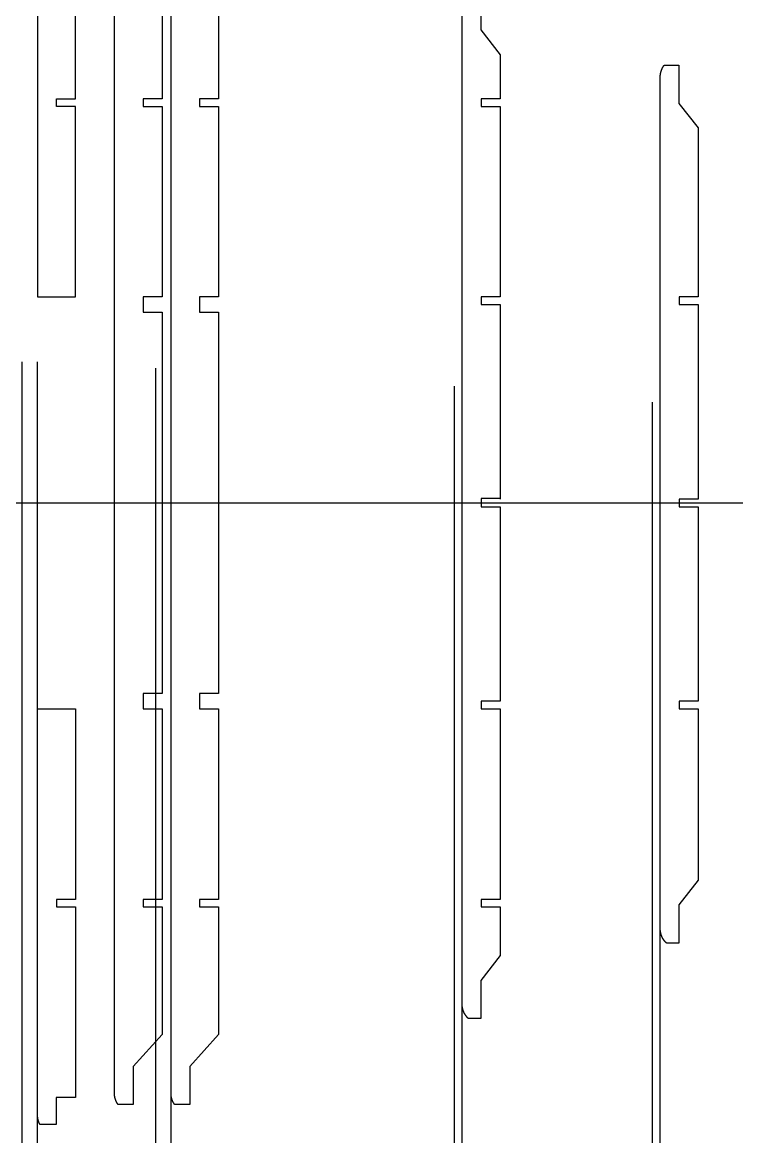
# Model space of a CAD drawing. Header units: inches. Extents: x -1514 to 1282, y -2074 to 286.
# Drawn here: x 356.7 to 394.2, y -26 to 32.5 of the extents above; entities that cross this region are included whole.
import ezdxf

# ---------------------------------------------------------------- set-up
doc = ezdxf.new("R2010")
doc.units = ezdxf.units.IN
doc.header["$LTSCALE"] = 0.1
doc.header["$MEASUREMENT"] = 0

msp = doc.modelspace()

# ---------------------------------------------------------------- linework, layer by layer
for p, q in [((356.65217, -144.93508), (356.65217, 14.67249)), ((357.45217, -144.93508), (357.45217, 14.67249)), ((363.65966, -144.93508), (363.65966, 14.35357)), ((364.45966, -144.93508), (364.45966, 14.35357)), ((379.34095, -144.93508), (379.34095, 13.4029)), ((379.74095, -144.93508), (379.74095, 13.4029)), ((389.74095, -144.93508), (389.74095, 12.55516)), ((390.14095, -144.93508), (390.14095, 12.55516)), ((233.85513, 7.27605), (470.09796, 7.27605))]:
    msp.add_line(p, q)
at = {"color": 7, "linetype": 'Continuous', "lineweight": 25}
for points in [[(357.45217, 39.41665), (357.45217, 18.0903), (359.45217, 18.0903), (359.45217, 28.0903), (358.45217, 28.0903), (358.45217, 28.4903), (359.45217, 28.4903), (359.45217, 38.4903)], [(363.99049, 35.16645), (363.99049, 28.4903), (362.99049, 28.4903), (362.99049, 28.0903), (363.99049, 28.0903), (363.99049, 18.0903), (362.99049, 18.0903), (362.99049, 17.2903), (363.99049, 17.2903), (363.99049, -2.73818), (362.99049, -2.73818), (362.99049, -3.53818), (363.99049, -3.53818), (363.99049, -13.53818), (362.99049, -13.53818), (362.99049, -13.93818), (363.99049, -13.93818), (363.99049, -20.63479), (362.47048, -22.30773), (362.47048, -24.30773), (361.67926, -24.30773), (361.67642, -24.30377), (361.6736, -24.2998), (361.67079, -24.2958), (361.66801, -24.29179), (361.66524, -24.28777), (361.66249, -24.28373), (361.65977, -24.27968), (361.65706, -24.27561), (361.65437, -24.27153), (361.6517, -24.26743), (361.64905, -24.26331), (361.64642, -24.25919), (361.64381, -24.25505), (361.64122, -24.25089), (361.63865, -24.24672), (361.6361, -24.24254), (361.63357, -24.23834), (361.63107, -24.23413), (361.62858, -24.22991), (361.62611, -24.22568), (361.62366, -24.22143), (361.62123, -24.21717), (361.61882, -24.21289), (361.61644, -24.20861), (361.61407, -24.20431), (361.61173, -24.2), (361.6094, -24.19568), (361.6071, -24.19134), (361.60482, -24.187), (361.60255, -24.18264), (361.60031, -24.17827), (361.59809, -24.17389), (361.5959, -24.1695), (361.59372, -24.1651), (361.59156, -24.16069), (361.58943, -24.15627), (361.58732, -24.15184), (361.58523, -24.1474), (361.58316, -24.14294), (361.58111, -24.13848), (361.57909, -24.13401), (361.57708, -24.12953), (361.5751, -24.12504), (361.57314, -24.12054), (361.5712, -24.11603), (361.56929, -24.11152), (361.5674, -24.10699), (361.56552, -24.10246), (361.56368, -24.09792), (361.56185, -24.09337), (361.56005, -24.08881), (361.55827, -24.08424), (361.55651, -24.07967), (361.55477, -24.07509), (361.55306, -24.0705), (361.55137, -24.0659), (361.5497, -24.0613), (361.54806, -24.05669), (361.54644, -24.05207), (361.54484, -24.04745), (361.54327, -24.04282), (361.54171, -24.03819), (361.54019, -24.03354), (361.53868, -24.0289), (361.5372, -24.02424), (361.53575, -24.01958), (361.53431, -24.01492), (361.5329, -24.01025), (361.53152, -24.00558), (361.53015, -24.00088), (361.5288, -23.99617), (361.52748, -23.99145), (361.52618, -23.98673), (361.5249, -23.982), (361.52365, -23.97726), (361.52242, -23.97251), (361.52121, -23.96775), (361.52003, -23.96299), (361.51886, -23.95823), (361.51772, -23.95345), (361.51661, -23.94867), (361.51552, -23.94388), (361.51445, -23.93909), (361.5134, -23.93429), (361.51238, -23.92948), (361.51137, -23.92467), (361.5104, -23.91985), (361.50944, -23.91503), (361.50851, -23.9102), (361.5076, -23.90537), (361.50672, -23.90054), (361.50586, -23.89569), (361.50502, -23.89085), (361.50421, -23.886), (361.50341, -23.88114), (361.50265, -23.87628), (361.5019, -23.87142), (361.50118, -23.86655), (361.50048, -23.86169), (361.49981, -23.85681), (361.49915, -23.85194), (361.49853, -23.84706), (361.49792, -23.84218), (361.49734, -23.83729), (361.49678, -23.83241), (361.49625, -23.82752), (361.49574, -23.82263), (361.49525, -23.81773), (361.49479, -23.81284), (361.49435, -23.80794), (361.49393, -23.80304), (361.49354, -23.79815), (361.49317, -23.79325), (361.49283, -23.78835), (361.4925, -23.78344), (361.49221, -23.77854), (361.49193, -23.77364), (361.49168, -23.76874), (361.49146, -23.76383), (361.49125, -23.75893), (361.49107, -23.75403), (361.49092, -23.74913), (361.49079, -23.74423), (361.49068, -23.73933), (361.4906, -23.73443), (361.49054, -23.72953), (361.4905, -23.72463), (361.49049, -23.71974), (361.49049, 38.27184)], [(366.95966, 35.16645), (366.95966, 28.4903), (365.95966, 28.4903), (365.95966, 28.0903), (366.95966, 28.0903), (366.95966, 18.0903), (365.95966, 18.0903), (365.95966, 17.2903), (366.95966, 17.2903), (366.95966, -2.73818), (365.95966, -2.73818), (365.95966, -3.53818), (366.95966, -3.53818), (366.95966, -13.53818), (365.95966, -13.53818), (365.95966, -13.93818), (366.95966, -13.93818), (366.95966, -20.63479), (365.43964, -22.30773), (365.43964, -24.30773), (364.64843, -24.30773), (364.64559, -24.30377), (364.64276, -24.2998), (364.63996, -24.2958), (364.63717, -24.29179), (364.63441, -24.28777), (364.63166, -24.28373), (364.62893, -24.27968), (364.62623, -24.27561), (364.62354, -24.27153), (364.62087, -24.26743), (364.61822, -24.26331), (364.61559, -24.25919), (364.61298, -24.25505), (364.61039, -24.25089), (364.60782, -24.24672), (364.60527, -24.24254), (364.60274, -24.23834), (364.60023, -24.23413), (364.59774, -24.22991), (364.59528, -24.22568), (364.59283, -24.22143), (364.5904, -24.21717), (364.58799, -24.21289), (364.58561, -24.20861), (364.58324, -24.20431), (364.58089, -24.2), (364.57857, -24.19568), (364.57627, -24.19134), (364.57398, -24.187), (364.57172, -24.18264), (364.56948, -24.17827), (364.56726, -24.17389), (364.56506, -24.1695), (364.56289, -24.1651), (364.56073, -24.16069), (364.5586, -24.15627), (364.55649, -24.15184), (364.5544, -24.1474), (364.55233, -24.14294), (364.55028, -24.13848), (364.54825, -24.13401), (364.54625, -24.12953), (364.54427, -24.12504), (364.54231, -24.12054), (364.54037, -24.11603), (364.53846, -24.11152), (364.53656, -24.10699), (364.53469, -24.10246), (364.53284, -24.09792), (364.53102, -24.09337), (364.52921, -24.08881), (364.52743, -24.08424), (364.52567, -24.07967), (364.52394, -24.07509), (364.52223, -24.0705), (364.52054, -24.0659), (364.51887, -24.0613), (364.51723, -24.05669), (364.51561, -24.05207), (364.51401, -24.04745), (364.51243, -24.04282), (364.51088, -24.03819), (364.50936, -24.03354), (364.50785, -24.0289), (364.50637, -24.02424), (364.50491, -24.01958), (364.50348, -24.01492), (364.50207, -24.01025), (364.50068, -24.00558), (364.49932, -24.00088), (364.49797, -23.99617), (364.49665, -23.99145), (364.49535, -23.98673), (364.49407, -23.982), (364.49282, -23.97726), (364.49159, -23.97251), (364.49038, -23.96775), (364.48919, -23.96299), (364.48803, -23.95823), (364.48689, -23.95345), (364.48578, -23.94867), (364.48468, -23.94388), (364.48361, -23.93909), (364.48257, -23.93429), (364.48154, -23.92948), (364.48054, -23.92467), (364.47957, -23.91985), (364.47861, -23.91503), (364.47768, -23.9102), (364.47677, -23.90537), (364.47589, -23.90054), (364.47503, -23.89569), (364.47419, -23.89085), (364.47337, -23.886), (364.47258, -23.88114), (364.47181, -23.87628), (364.47107, -23.87142), (364.47035, -23.86655), (364.46965, -23.86169), (364.46897, -23.85681), (364.46832, -23.85194), (364.46769, -23.84706), (364.46709, -23.84218), (364.46651, -23.83729), (364.46595, -23.83241), (364.46542, -23.82752), (364.46491, -23.82263), (364.46442, -23.81773), (364.46396, -23.81284), (364.46352, -23.80794), (364.4631, -23.80304), (364.46271, -23.79815), (364.46234, -23.79325), (364.46199, -23.78835), (364.46167, -23.78344), (364.46137, -23.77854), (364.4611, -23.77364), (364.46085, -23.76874), (364.46062, -23.76383), (364.46042, -23.75893), (364.46024, -23.75403), (364.46009, -23.74913), (364.45995, -23.74423), (364.45985, -23.73933), (364.45976, -23.73443), (364.4597, -23.72953), (364.45967, -23.72463), (364.45966, -23.71974), (364.45966, 38.27184)], [(380.72093, 34.11331), (380.72093, 32.11331), (381.74095, 30.80103), (381.74095, 28.4903), (380.74095, 28.4903), (380.74095, 28.0903), (381.74095, 28.0903), (381.74095, 18.0903), (380.74095, 18.0903), (380.74095, 17.6903), (381.74095, 17.6903), (381.74095, 7.47606)], [(381.74095, 7.50569), (380.74095, 7.50569), (380.74095, 7.07606), (381.74095, 7.07606), (381.74095, -3.13818), (380.74095, -3.13818), (380.74095, -3.53818), (381.74095, -3.53818), (381.74095, -13.53818), (380.74095, -13.53818), (380.74095, -13.93818), (381.74095, -13.93818), (381.74095, -14.16927), (381.74095, -14.40037), (381.74095, -14.63147), (381.74095, -14.86256), (381.74095, -15.09366), (381.74095, -15.32475), (381.74095, -15.55585), (381.74095, -15.78694), (381.74095, -16.01804), (381.74095, -16.24914), (381.74095, -16.48023), (380.72093, -17.79251), (380.72093, -19.79251), (380.07255, -19.79251), (380.07007, -19.79025), (380.06761, -19.78798), (380.06515, -19.7857), (380.0627, -19.78342), (380.06025, -19.78112), (380.05782, -19.77881), (380.05539, -19.7765), (380.05297, -19.77418), (380.05055, -19.77184), (380.04815, -19.7695), (380.04575, -19.76715), (380.04336, -19.76479), (380.04097, -19.76242), (380.0386, -19.76004), (380.03623, -19.75766), (380.03387, -19.75526), (380.03152, -19.75286), (380.02918, -19.75045), (380.02684, -19.74803), (380.02451, -19.7456), (380.02219, -19.74316), (380.01988, -19.74071), (380.01758, -19.73826), (380.01528, -19.7358), (380.013, -19.73333), (380.01072, -19.73085), (380.00845, -19.72836), (380.00618, -19.72586), (380.00393, -19.72336), (380.00168, -19.72085), (379.99944, -19.71833), (379.99721, -19.7158), (379.99499, -19.71327), (379.99278, -19.71072), (379.99058, -19.70817), (379.98838, -19.70561), (379.98619, -19.70305), (379.98401, -19.70047), (379.98184, -19.69789), (379.97968, -19.6953), (379.97753, -19.69271), (379.97538, -19.6901), (379.97325, -19.68749), (379.97112, -19.68487), (379.969, -19.68225), (379.96689, -19.67962), (379.96479, -19.67698), (379.9627, -19.67433), (379.96061, -19.67167), (379.95854, -19.66901), (379.95647, -19.66635), (379.95442, -19.66367), (379.95237, -19.66099), (379.95033, -19.6583), (379.9483, -19.6556), (379.94628, -19.6529), (379.94427, -19.65019), (379.94226, -19.64748), (379.94027, -19.64476), (379.93829, -19.64203), (379.93631, -19.63929), (379.93434, -19.63655), (379.93239, -19.6338), (379.93044, -19.63105), (379.9285, -19.62829), (379.92657, -19.62552), (379.92465, -19.62275), (379.92274, -19.61997), (379.92084, -19.61719), (379.91895, -19.61439), (379.91707, -19.6116), (379.9152, -19.60879), (379.91334, -19.60599), (379.91148, -19.60317), (379.90964, -19.60035), (379.90781, -19.59752), (379.90598, -19.59469), (379.90417, -19.59186), (379.90236, -19.58901), (379.90057, -19.58616), (379.89878, -19.58331), (379.89701, -19.58045), (379.89524, -19.57759), (379.89349, -19.57472), (379.89174, -19.57184), (379.89001, -19.56896), (379.88828, -19.56607), (379.88657, -19.56318), (379.88486, -19.56029), (379.88316, -19.55739), (379.88148, -19.55448), (379.8798, -19.55157), (379.87814, -19.54865), (379.87648, -19.54573), (379.87484, -19.54281), (379.8732, -19.53988), (379.87158, -19.53694), (379.86997, -19.534), (379.86836, -19.53106), (379.86677, -19.52811), (379.86519, -19.52516), (379.86361, -19.5222), (379.86205, -19.51923), (379.86049, -19.51626), (379.85895, -19.51328), (379.85741, -19.51029), (379.85588, -19.5073), (379.85437, -19.5043), (379.85286, -19.5013), (379.85136, -19.49829), (379.84987, -19.49528), (379.84839, -19.49226), (379.84692, -19.48924), (379.84546, -19.48621), (379.84401, -19.48317), (379.84257, -19.48013), (379.84114, -19.47709), (379.83972, -19.47404), (379.83831, -19.47098), (379.83691, -19.46792), (379.83552, -19.46486), (379.83414, -19.46179), (379.83277, -19.45871), (379.83141, -19.45563), (379.83005, -19.45254), (379.82871, -19.44945), (379.82738, -19.44636), (379.82605, -19.44326), (379.82474, -19.44016), (379.82344, -19.43705), (379.82215, -19.43393), (379.82086, -19.43082), (379.81959, -19.42769), (379.81832, -19.42457), (379.81707, -19.42144), (379.81583, -19.4183), (379.81459, -19.41516), (379.81337, -19.41202), (379.81216, -19.40887), (379.81095, -19.40572), (379.80976, -19.40256), (379.80857, -19.3994), (379.8074, -19.39624), (379.80623, -19.39307), (379.80508, -19.3899), (379.80394, -19.38672), (379.8028, -19.38354), (379.80168, -19.38036), (379.80056, -19.37718), (379.79946, -19.37399), (379.79837, -19.37079), (379.79728, -19.3676), (379.79621, -19.3644), (379.79515, -19.36119), (379.79409, -19.35799), (379.79305, -19.35477), (379.79202, -19.35156), (379.79099, -19.34834), (379.78998, -19.34513), (379.78898, -19.3419), (379.78799, -19.33868), (379.787, -19.33545), (379.78603, -19.33222), (379.78507, -19.32898), (379.78412, -19.32574), (379.78318, -19.3225), (379.78225, -19.31926), (379.78133, -19.31602), (379.78041, -19.31277), (379.77951, -19.30952), (379.77862, -19.30626), (379.77775, -19.30301), (379.77688, -19.29975), (379.77602, -19.29649), (379.77517, -19.29323), (379.77433, -19.28996), (379.7735, -19.28669), (379.77269, -19.28342), (379.77188, -19.28015), (379.77108, -19.27688), (379.7703, -19.2736), (379.76952, -19.27033), (379.76875, -19.26705), (379.768, -19.26377), (379.76726, -19.26048), (379.76652, -19.2572), (379.7658, -19.25391), (379.76508, -19.25062), (379.76438, -19.24733), (379.76369, -19.24404), (379.76301, -19.24075), (379.76234, -19.23745), (379.76168, -19.23416), (379.76103, -19.23086), (379.76039, -19.22756), (379.75976, -19.22426), (379.75914, -19.22096), (379.75853, -19.21766), (379.75794, -19.21436), (379.75735, -19.21105), (379.75678, -19.20775), (379.75621, -19.20444), (379.75565, -19.2011), (379.7551, -19.19776), (379.75456, -19.19441), (379.75404, -19.19107), (379.75352, -19.18772), (379.75301, -19.18437), (379.75251, -19.18102), (379.75203, -19.17767), (379.75155, -19.17432), (379.75109, -19.17096), (379.75063, -19.1676), (379.75019, -19.16424), (379.74975, -19.16088), (379.74933, -19.15752), (379.74891, -19.15415), (379.74851, -19.15079), (379.74812, -19.14742), (379.74774, -19.14405), (379.74737, -19.14068), (379.747, -19.13731), (379.74665, -19.13394), (379.74631, -19.13057), (379.74598, -19.12719), (379.74567, -19.12381), (379.74536, -19.12044), (379.74506, -19.11706), (379.74477, -19.11368), (379.74449, -19.1103), (379.74423, -19.10692), (379.74397, -19.10354), (379.74372, -19.10016), (379.74349, -19.09678), (379.74326, -19.09339), (379.74305, -19.09001), (379.74284, -19.08662), (379.74265, -19.08324), (379.74247, -19.07985), (379.74229, -19.07647), (379.74213, -19.07308), (379.74198, -19.0697), (379.74184, -19.06631), (379.74171, -19.06292), (379.74159, -19.05954), (379.74148, -19.05615), (379.74138, -19.05276), (379.74129, -19.04938), (379.74121, -19.04599), (379.74114, -19.0426), (379.74109, -19.03922), (379.74104, -19.03583), (379.741, -19.03244), (379.74098, -19.02906), (379.74096, -19.02567), (379.74095, -19.02229), (379.74095, 33.57439)]]:
    msp.add_lwpolyline(points, dxfattribs=at)
for points in [[(392.14095, 7.07607), (392.14095, -3.13818), (391.14095, -3.13818), (391.14095, -3.53818), (392.14095, -3.53818), (392.14095, -12.53998), (391.12092, -13.83266), (391.12092, -15.83266), (390.46652, -15.83266), (390.46407, -15.83038), (390.46163, -15.82809), (390.4592, -15.82578), (390.45678, -15.82347), (390.45436, -15.82115), (390.45195, -15.81882), (390.44955, -15.81648), (390.44716, -15.81413), (390.44477, -15.81178), (390.44239, -15.80941), (390.44003, -15.80704), (390.43766, -15.80465), (390.43531, -15.80226), (390.43296, -15.79986), (390.43063, -15.79745), (390.42829, -15.79503), (390.42597, -15.7926), (390.42366, -15.79017), (390.42135, -15.78772), (390.41905, -15.78527), (390.41676, -15.78281), (390.41448, -15.78034), (390.41221, -15.77786), (390.40994, -15.77538), (390.40769, -15.77288), (390.40544, -15.77038), (390.4032, -15.76787), (390.40096, -15.76535), (390.39874, -15.76283), (390.39652, -15.76029), (390.39432, -15.75775), (390.39212, -15.7552), (390.38993, -15.75264), (390.38774, -15.75008), (390.38557, -15.7475), (390.38341, -15.74492), (390.38125, -15.74234), (390.3791, -15.73974), (390.37696, -15.73714), (390.37483, -15.73453), (390.37271, -15.73191), (390.3706, -15.72929), (390.36849, -15.72665), (390.36639, -15.72401), (390.36431, -15.72137), (390.36223, -15.71871), (390.36016, -15.71605), (390.3581, -15.71338), (390.35605, -15.71071), (390.354, -15.70803), (390.35197, -15.70534), (390.34994, -15.70264), (390.34793, -15.69994), (390.34592, -15.69723), (390.34392, -15.69452), (390.34193, -15.6918), (390.33995, -15.68907), (390.33798, -15.68633), (390.33602, -15.68359), (390.33407, -15.68084), (390.33213, -15.67809), (390.33019, -15.67533), (390.32827, -15.67256), (390.32635, -15.66979), (390.32445, -15.66701), (390.32255, -15.66423), (390.32066, -15.66143), (390.31878, -15.65864), (390.31692, -15.65583), (390.31506, -15.65303), (390.31321, -15.65021), (390.31137, -15.64739), (390.30954, -15.64456), (390.30772, -15.64173), (390.3059, -15.63889), (390.3041, -15.63605), (390.30231, -15.6332), (390.30053, -15.63035), (390.29875, -15.62749), (390.29699, -15.62462), (390.29524, -15.62175), (390.29349, -15.61888), (390.29176, -15.616), (390.29004, -15.61311), (390.28832, -15.61022), (390.28662, -15.60732), (390.28493, -15.60442), (390.28324, -15.60151), (390.28157, -15.5986), (390.2799, -15.59569), (390.27825, -15.59277), (390.27661, -15.58984), (390.27497, -15.58691), (390.27335, -15.58398), (390.27173, -15.58104), (390.27013, -15.57809), (390.26854, -15.57514), (390.26695, -15.57219), (390.26538, -15.56923), (390.26382, -15.56627), (390.26227, -15.5633), (390.26072, -15.56033), (390.25919, -15.55735), (390.25767, -15.55437), (390.25615, -15.55137), (390.25464, -15.54838), (390.25315, -15.54537), (390.25166, -15.54237), (390.25018, -15.53935), (390.24872, -15.53633), (390.24726, -15.53331), (390.24581, -15.53028), (390.24437, -15.52724), (390.24294, -15.5242), (390.24152, -15.52116), (390.24011, -15.51811), (390.23871, -15.51505), (390.23732, -15.51199), (390.23594, -15.50892), (390.23457, -15.50585), (390.23321, -15.50278), (390.23185, -15.4997), (390.23051, -15.49661), (390.22918, -15.49352), (390.22786, -15.49043), (390.22654, -15.48733), (390.22524, -15.48422), (390.22394, -15.48112), (390.22266, -15.478), (390.22139, -15.47489), (390.22012, -15.47176), (390.21887, -15.46864), (390.21762, -15.46551), (390.21638, -15.46237), (390.21516, -15.45924), (390.21394, -15.45609), (390.21274, -15.45295), (390.21154, -15.4498), (390.21035, -15.44664), (390.20918, -15.44348), (390.20801, -15.44032), (390.20685, -15.43715), (390.20571, -15.43398), (390.20457, -15.43081), (390.20344, -15.42763), (390.20232, -15.42445), (390.20122, -15.42126), (390.20012, -15.41807), (390.19903, -15.41488), (390.19795, -15.41169), (390.19689, -15.40849), (390.19583, -15.40529), (390.19478, -15.40208), (390.19374, -15.39887), (390.19271, -15.39566), (390.19169, -15.39244), (390.19069, -15.38922), (390.18969, -15.386), (390.1887, -15.38278), (390.18772, -15.37955), (390.18675, -15.37632), (390.18579, -15.37309), (390.18485, -15.36985), (390.18391, -15.36661), (390.18298, -15.36337), (390.18206, -15.36013), (390.18115, -15.35688), (390.18026, -15.35363), (390.17937, -15.35038), (390.17849, -15.34713), (390.17762, -15.34387), (390.17676, -15.34061), (390.17592, -15.33735), (390.17508, -15.33408), (390.17425, -15.33082), (390.17344, -15.32755), (390.17263, -15.32428), (390.17183, -15.32101), (390.17105, -15.31773), (390.17027, -15.31446), (390.1695, -15.31118), (390.16875, -15.3079), (390.168, -15.30462), (390.16727, -15.30133), (390.16654, -15.29805), (390.16583, -15.29476), (390.16512, -15.29147), (390.16443, -15.28818), (390.16374, -15.28489), (390.16307, -15.2816), (390.1624, -15.2783), (390.16175, -15.275), (390.16111, -15.27171), (390.16047, -15.26841), (390.15985, -15.26511), (390.15924, -15.26181), (390.15864, -15.2585), (390.15805, -15.2552), (390.15746, -15.2519), (390.15689, -15.24859), (390.15633, -15.24528), (390.15578, -15.24198), (390.15524, -15.23867), (390.15471, -15.23533), (390.15418, -15.23199), (390.15367, -15.22865), (390.15317, -15.2253), (390.15267, -15.22195), (390.15219, -15.2186), (390.15172, -15.21525), (390.15125, -15.2119), (390.1508, -15.20854), (390.15036, -15.20519), (390.14993, -15.20183), (390.1495, -15.19847), (390.14909, -15.19511), (390.14869, -15.19174), (390.1483, -15.18838), (390.14792, -15.18502), (390.14754, -15.18165), (390.14718, -15.17828), (390.14683, -15.17491), (390.14649, -15.17154), (390.14616, -15.16817), (390.14584, -15.1648), (390.14553, -15.16142), (390.14523, -15.15805), (390.14494, -15.15467), (390.14466, -15.1513), (390.14439, -15.14792), (390.14413, -15.14454), (390.14388, -15.14116), (390.14364, -15.13778), (390.14341, -15.1344), (390.1432, -15.13102), (390.14299, -15.12764), (390.14279, -15.12426), (390.1426, -15.12088), (390.14242, -15.1175), (390.14226, -15.11411), (390.1421, -15.11073), (390.14195, -15.10735), (390.14181, -15.10396), (390.14169, -15.10058), (390.14157, -15.09719), (390.14146, -15.09381), (390.14137, -15.09043), (390.14128, -15.08704), (390.1412, -15.08366), (390.14114, -15.08027), (390.14108, -15.07689), (390.14104, -15.0735), (390.141, -15.07012), (390.14097, -15.06674), (390.14096, -15.06335), (390.14095, -15.05997), (390.14095, 29.61207), (390.14097, 29.61739), (390.14101, 29.6227), (390.14107, 29.62802), (390.14116, 29.63334), (390.14127, 29.63866), (390.14141, 29.64398), (390.14158, 29.64931), (390.14177, 29.65463), (390.14199, 29.65995), (390.14223, 29.66528), (390.1425, 29.67061), (390.14279, 29.67593), (390.14311, 29.68126), (390.14345, 29.68658), (390.14382, 29.69191), (390.14422, 29.69723), (390.14464, 29.70256), (390.14508, 29.70788), (390.14555, 29.7132), (390.14605, 29.71852), (390.14657, 29.72384), (390.14712, 29.72916), (390.14769, 29.73447), (390.14829, 29.73978), (390.14891, 29.74509), (390.14956, 29.7504), (390.15024, 29.75571), (390.15093, 29.76101), (390.15166, 29.76631), (390.15241, 29.77161), (390.15318, 29.7769), (390.15398, 29.78219), (390.15481, 29.78747), (390.15566, 29.79275), (390.15653, 29.79803), (390.15743, 29.80331), (390.15836, 29.80857), (390.15931, 29.81384), (390.16029, 29.8191), (390.16129, 29.82435), (390.16232, 29.8296), (390.16337, 29.83484), (390.16445, 29.84008), (390.16555, 29.84531), (390.16667, 29.85054), (390.16783, 29.85576), (390.169, 29.86097), (390.17021, 29.86618), (390.17143, 29.87137), (390.17269, 29.87657), (390.17397, 29.88175), (390.17527, 29.88693), (390.1766, 29.8921), (390.17795, 29.89726), (390.17933, 29.90242), (390.18073, 29.90757), (390.18216, 29.91271), (390.18361, 29.91784), (390.18509, 29.92296), (390.18659, 29.92807), (390.18812, 29.93317), (390.18967, 29.93827), (390.19125, 29.94335), (390.19285, 29.94843), (390.19448, 29.9535), (390.19613, 29.95855), (390.19781, 29.9636), (390.19951, 29.96863), (390.20124, 29.97366), (390.203, 29.97869), (390.20478, 29.98371), (390.20659, 29.98873), (390.20843, 29.99374), (390.21029, 29.99874), (390.21218, 30.00373), (390.21409, 30.00872), (390.21603, 30.0137), (390.218, 30.01866), (390.21999, 30.02362), (390.22201, 30.02858), (390.22405, 30.03352), (390.22612, 30.03845), (390.22821, 30.04337), (390.23033, 30.04829), (390.23248, 30.05319), (390.23465, 30.05808), (390.23684, 30.06297), (390.23906, 30.06784), (390.24131, 30.0727), (390.24358, 30.07755), (390.24587, 30.08239), (390.24819, 30.08722), (390.25053, 30.09204), (390.2529, 30.09685), (390.2553, 30.10164), (390.25772, 30.10642), (390.26016, 30.11119), (390.26263, 30.11595), (390.26512, 30.12069), (390.26763, 30.12542), (390.27017, 30.13014), (390.27274, 30.13485), (390.27532, 30.13954), (390.27794, 30.14421), (390.28057, 30.14888), (390.28323, 30.15353), (390.28591, 30.15816), (390.28862, 30.16278), (390.29135, 30.16739), (390.29411, 30.17198), (390.29688, 30.17655), (390.29968, 30.18111), (390.30251, 30.18566), (390.30536, 30.19019), (390.30823, 30.1947), (390.31112, 30.1992), (390.31404, 30.20368), (390.31698, 30.20814), (390.31994, 30.21259), (390.32292, 30.21702), (390.32593, 30.22143), (390.32896, 30.22582), (390.33202, 30.2302), (390.33509, 30.23456), (390.33819, 30.2389), (390.34131, 30.24322), (390.34446, 30.24753), (390.34762, 30.25181), (391.12092, 30.25181), (391.12092, 28.25181), (392.14095, 26.95913), (392.14095, 18.09031), (391.14095, 18.09031), (391.14095, 17.69031), (392.14095, 17.69031), (392.14095, 7.47607), (391.14095, 7.47607), (391.14095, 7.07607)], [(358.45217, -13.9382), (359.45217, -13.9382), (359.45217, -23.9382), (358.43217, -23.9382), (358.43217, -25.35943), (357.58416, -25.35943), (357.58216, -25.35595), (357.58018, -25.35245), (357.57821, -25.34894), (357.57625, -25.34543), (357.57431, -25.3419), (357.57238, -25.33837), (357.57047, -25.33483), (357.56857, -25.33128), (357.56668, -25.32772), (357.56481, -25.32415), (357.56295, -25.32057), (357.56111, -25.31698), (357.55928, -25.31339), (357.55747, -25.30978), (357.55567, -25.30617), (357.55388, -25.30255), (357.55211, -25.29893), (357.55036, -25.29529), (357.54862, -25.29165), (357.54689, -25.288), (357.54518, -25.28434), (357.54348, -25.28067), (357.5418, -25.277), (357.54013, -25.27332), (357.53847, -25.26963), (357.53684, -25.26593), (357.53521, -25.26223), (357.5336, -25.25852), (357.53201, -25.2548), (357.53043, -25.25108), (357.52886, -25.24735), (357.52731, -25.24361), (357.52578, -25.23987), (357.52426, -25.23612), (357.52276, -25.23236), (357.52127, -25.2286), (357.51979, -25.22483), (357.51833, -25.22106), (357.51689, -25.21728), (357.51546, -25.21349), (357.51405, -25.2097), (357.51265, -25.2059), (357.51127, -25.2021), (357.5099, -25.19829), (357.50855, -25.19447), (357.50721, -25.19065), (357.50589, -25.18683), (357.50459, -25.183), (357.5033, -25.17916), (357.50202, -25.17532), (357.50076, -25.17148), (357.49952, -25.16763), (357.49829, -25.16377), (357.49708, -25.15991), (357.49588, -25.15605), (357.4947, -25.15218), (357.49354, -25.14831), (357.49239, -25.14443), (357.49126, -25.14055), (357.49014, -25.13667), (357.48904, -25.13278), (357.48796, -25.12889), (357.48689, -25.12499), (357.48583, -25.1211), (357.4848, -25.11719), (357.48378, -25.11329), (357.48277, -25.10938), (357.48178, -25.10546), (357.48081, -25.10155), (357.47985, -25.09763), (357.47891, -25.09371), (357.47799, -25.08978), (357.47708, -25.08585), (357.47619, -25.08192), (357.47532, -25.07799), (357.47446, -25.07406), (357.47362, -25.07012), (357.47279, -25.06618), (357.47198, -25.06224), (357.47119, -25.05829), (357.47042, -25.05435), (357.46966, -25.0504), (357.46891, -25.04644), (357.46818, -25.04245), (357.46746, -25.03845), (357.46676, -25.03445), (357.46608, -25.03045), (357.46541, -25.02644), (357.46476, -25.02243), (357.46412, -25.01842), (357.46351, -25.0144), (357.4629, -25.01038), (357.46232, -25.00636), (357.46175, -25.00234), (357.46119, -24.99831), (357.46066, -24.99428), (357.46014, -24.99024), (357.45963, -24.98621), (357.45914, -24.98217), (357.45867, -24.97813), (357.45822, -24.97409), (357.45778, -24.97005), (357.45736, -24.966), (357.45695, -24.96195), (357.45656, -24.9579), (357.45619, -24.95385), (357.45583, -24.9498), (357.45549, -24.94575), (357.45517, -24.94169), (357.45486, -24.93764), (357.45457, -24.93358), (357.4543, -24.92952), (357.45404, -24.92546), (357.4538, -24.9214), (357.45358, -24.91734), (357.45337, -24.91328), (357.45318, -24.90922), (357.453, -24.90516), (357.45285, -24.9011), (357.4527, -24.89704), (357.45258, -24.89298), (357.45247, -24.88891), (357.45238, -24.88485), (357.45231, -24.88079), (357.45225, -24.87673), (357.45221, -24.87267), (357.45218, -24.86861), (357.45217, -24.86455), (357.45217, -3.5382), (359.45217, -3.5382), (359.45217, -13.5382), (358.45217, -13.5382)]]:
    msp.add_lwpolyline(points, close=True, dxfattribs=at)

doc.saveas('drawing.dxf')
